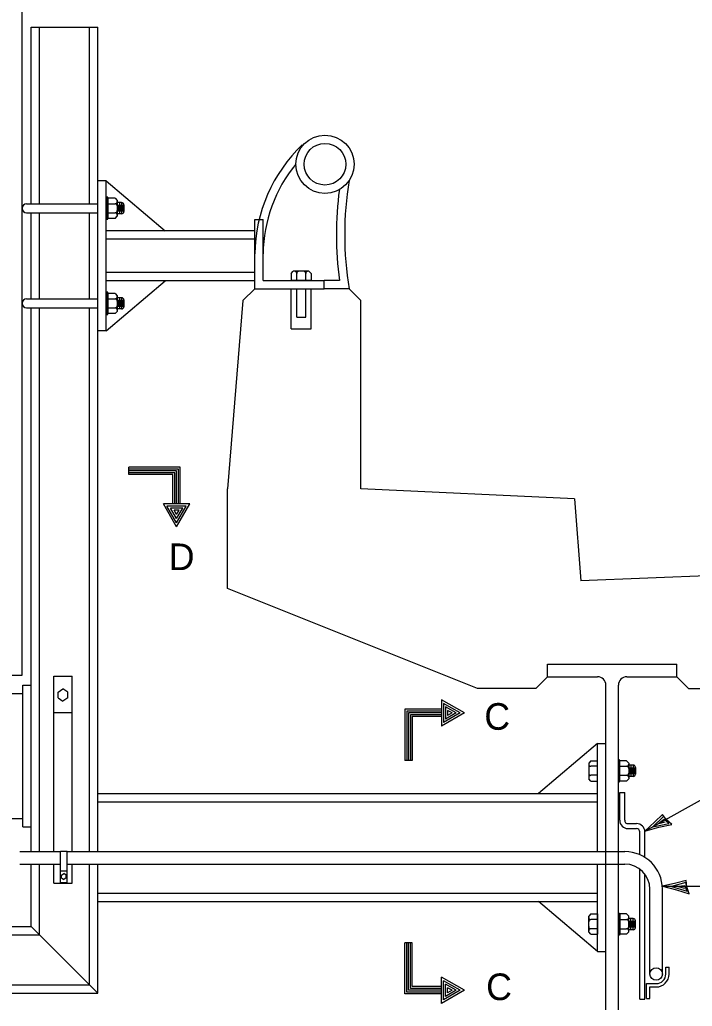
# Model space of a CAD drawing. Extents: x 2400508 to 2401188, y 421095 to 421535.
# Drawn here: x 2400828.9 to 2400889.5, y 421211.8 to 421300.7 of the extents above; entities that cross this region are included whole.
import ezdxf

# ---------------------------------------------------------------- set-up
doc = ezdxf.new("R2010")
doc.units = 0
for name, color, linetype in [('Design_EX_Roadway Dimensions', 7, 'Continuous'), ('Design_EX_Roadway Notes', 7, 'Continuous'), ('Topo_Advertising Sign', 7, 'Continuous'), ('Topo_Bridge Structures', 7, 'Continuous')]:
    doc.layers.add(name, color=color, linetype=linetype)

msp = doc.modelspace()

# ---------------------------------------------------------------- linework, layer by layer
at = {"layer": 'Design_EX_Roadway Dimensions'}
for p, q in [((2400843.391, 421260.388), (2400838.771, 421260.388)), ((2400838.771, 421259.728), (2400838.771, 421260.388)), ((2400843.227, 421260.223), (2400838.771, 421260.223)), ((2400843.061, 421260.058), (2400838.771, 421260.058)), ((2400842.895, 421259.893), (2400838.771, 421259.893)), ((2400842.731, 421259.728), (2400838.771, 421259.728)), ((2400842.731, 421257.088), (2400842.731, 421259.728)), ((2400842.895, 421257.088), (2400842.895, 421259.893)), ((2400843.061, 421257.088), (2400843.061, 421260.058)), ((2400843.227, 421257.088), (2400843.227, 421260.223)), ((2400843.391, 421257.088), (2400843.391, 421260.388)), ((2400843.061, 421255.03), (2400841.873, 421257.088)), ((2400844.249, 421257.088), (2400841.873, 421257.088)), ((2400843.061, 421255.03), (2400844.249, 421257.088)), ((2400843.061, 421255.4), (2400842.193, 421256.904)), ((2400843.93, 421256.904), (2400842.193, 421256.904)), ((2400843.061, 421255.77), (2400842.514, 421256.719)), ((2400843.608, 421256.719), (2400842.514, 421256.719)), ((2400843.061, 421256.139), (2400842.833, 421256.534)), ((2400843.289, 421256.534), (2400842.833, 421256.534)), ((2400843.061, 421255.4), (2400843.93, 421256.904)), ((2400843.061, 421255.77), (2400843.608, 421256.719)), ((2400843.061, 421256.139), (2400843.289, 421256.534)), ((2400868.968, 421238.262), (2400866.91, 421239.45)), ((2400866.91, 421239.45), (2400866.91, 421237.074)), ((2400863.61, 421238.592), (2400863.61, 421233.972)), ((2400866.91, 421238.592), (2400863.61, 421238.592)), ((2400866.91, 421238.427), (2400863.775, 421238.427)), ((2400863.775, 421238.427), (2400863.775, 421233.972)), ((2400868.598, 421238.262), (2400867.095, 421239.13)), ((2400867.095, 421239.13), (2400867.095, 421237.394)), ((2400868.229, 421238.262), (2400867.279, 421238.809)), ((2400867.279, 421238.809), (2400867.279, 421237.714)), ((2400867.859, 421238.262), (2400867.464, 421238.49)), ((2400867.464, 421238.49), (2400867.464, 421238.034)), ((2400866.91, 421238.262), (2400863.94, 421238.262)), ((2400863.94, 421238.262), (2400863.94, 421233.972)), ((2400866.91, 421238.096), (2400864.105, 421238.096)), ((2400864.105, 421238.096), (2400864.105, 421233.972)), ((2400866.91, 421237.932), (2400864.27, 421237.932)), ((2400864.27, 421237.932), (2400864.27, 421233.972)), ((2400868.968, 421238.262), (2400866.91, 421237.074)), ((2400868.598, 421238.262), (2400867.095, 421237.394)), ((2400868.229, 421238.262), (2400867.279, 421237.714)), ((2400867.859, 421238.262), (2400867.464, 421238.034)), ((2400864.27, 421233.972), (2400863.61, 421233.972)), ((2400863.61, 421212.952), (2400863.61, 421217.572)), ((2400864.27, 421217.572), (2400863.61, 421217.572)), ((2400863.775, 421213.117), (2400863.775, 421217.572)), ((2400863.94, 421213.282), (2400863.94, 421217.572)), ((2400864.105, 421213.448), (2400864.105, 421217.572)), ((2400864.27, 421213.612), (2400864.27, 421217.572)), ((2400868.968, 421213.282), (2400866.91, 421214.47)), ((2400866.91, 421212.094), (2400866.91, 421214.47)), ((2400866.91, 421213.448), (2400864.105, 421213.448)), ((2400866.91, 421213.612), (2400864.27, 421213.612)), ((2400868.598, 421213.282), (2400867.095, 421214.15)), ((2400867.095, 421212.414), (2400867.095, 421214.15)), ((2400868.229, 421213.282), (2400867.279, 421213.83)), ((2400867.279, 421212.735), (2400867.279, 421213.83)), ((2400867.859, 421213.282), (2400867.464, 421213.51)), ((2400867.464, 421213.054), (2400867.464, 421213.51)), ((2400866.91, 421212.952), (2400863.61, 421212.952)), ((2400866.91, 421213.117), (2400863.775, 421213.117)), ((2400866.91, 421213.282), (2400863.94, 421213.282)), ((2400868.968, 421213.282), (2400866.91, 421212.094)), ((2400868.598, 421213.282), (2400867.095, 421212.414)), ((2400868.229, 421213.282), (2400867.279, 421212.735)), ((2400867.859, 421213.282), (2400867.464, 421213.054))]:
    msp.add_line(p, q, dxfattribs=at)
at = {"layer": 'Design_EX_Roadway Notes'}
for p, q in [((2400885.221, 421227.63), (2400901.567, 421236.704)), ((2400886.801, 421222.65), (2400904.571, 421222.65))]:
    msp.add_line(p, q, dxfattribs=at)
for points in [[(2400887.174, 421228.65), (2400886.824, 421229.128), (2400886.134, 421228.454), (2400885.221, 421227.63), (2400886.491, 421227.975), (2400887.642, 421228.212), (2400887.174, 421228.65), (2400886.899, 421228.942), (2400885.927, 421228.018), (2400887.385, 421228.316), (2400886.957, 421228.654), (2400886.469, 421228.303), (2400887.048, 421228.444)], [(2400889.004, 421222.593), (2400888.93, 421223.182), (2400888, 421222.927), (2400886.801, 421222.65), (2400888.08, 421222.335), (2400889.201, 421221.982), (2400889.004, 421222.593), (2400888.906, 421222.982), (2400887.607, 421222.647), (2400889.027, 421222.2), (2400888.817, 421222.702), (2400888.219, 421222.633), (2400888.794, 421222.476)]]:
    msp.add_lwpolyline(points, dxfattribs=at)
at = {"layer": 'Topo_Advertising Sign'}
for p, q in [((2400829.147, 421241.654), (2400829.147, 421307.538)), ((2400829.964, 421300.021), (2400835.964, 421300.021)), ((2400829.964, 421284.13), (2400829.964, 421300.021)), ((2400830.714, 421284.13), (2400830.714, 421300.021)), ((2400835.214, 421284.13), (2400835.214, 421300.021)), ((2400835.964, 421225.772), (2400835.964, 421300.021)), ((2400836.714, 421286.188), (2400835.964, 421286.188)), ((2400836.714, 421286.188), (2400842.045, 421281.688)), ((2400836.714, 421272.688), (2400836.714, 421286.188)), ((2400836.912, 421282.8), (2400836.912, 421284.618)), ((2400837.517, 421284.618), (2400836.912, 421284.618)), ((2400837.517, 421284.618), (2400837.721, 421284.414)), ((2400829.556, 421284.13), (2400835.964, 421284.13)), ((2400836.912, 421284.13), (2400837.517, 421284.13)), ((2400837.721, 421284.414), (2400837.721, 421283.001)), ((2400838.11, 421284.229), (2400837.721, 421284.229)), ((2400837.813, 421284.027), (2400837.813, 421283.424)), ((2400837.915, 421284.229), (2400837.915, 421283.22)), ((2400838.017, 421284.027), (2400838.017, 421283.424)), ((2400838.11, 421284.229), (2400838.11, 421283.22)), ((2400838.213, 421284.027), (2400838.213, 421283.424)), ((2400838.314, 421284.027), (2400838.314, 421283.424)), ((2400829.556, 421283.313), (2400835.964, 421283.313)), ((2400829.964, 421275.564), (2400829.964, 421283.313)), ((2400830.714, 421275.564), (2400830.714, 421283.313)), ((2400835.214, 421275.564), (2400835.214, 421283.313)), ((2400836.912, 421283.313), (2400837.517, 421283.313)), ((2400837.517, 421282.8), (2400836.912, 421282.8)), ((2400837.517, 421282.8), (2400837.721, 421283.001)), ((2400838.11, 421283.22), (2400837.721, 421283.22)), ((2400837.721, 421283.112), (2400837.721, 421283.001)), ((2400850.098, 421282.707), (2400850.849, 421282.707)), ((2400850.098, 421276.461), (2400850.098, 421282.707)), ((2400850.849, 421277.211), (2400850.849, 421282.707)), ((2400850.098, 421281.688), (2400836.714, 421281.688)), ((2400853.362, 421277.853), (2400853.565, 421278.056)), ((2400853.362, 421277.853), (2400853.362, 421277.25)), ((2400854.975, 421278.056), (2400853.565, 421278.056)), ((2400853.673, 421278.056), (2400853.565, 421278.056)), ((2400853.875, 421277.25), (2400853.875, 421277.853)), ((2400854.693, 421277.25), (2400854.693, 421277.853)), ((2400855.179, 421277.853), (2400854.975, 421278.056)), ((2400855.179, 421277.853), (2400855.179, 421277.25)), ((2400850.098, 421277.188), (2400836.714, 421277.188)), ((2400836.714, 421272.688), (2400842.045, 421277.188)), ((2400850.849, 421277.211), (2400856.345, 421277.211)), ((2400853.362, 421277.25), (2400855.179, 421277.25)), ((2400854.775, 421277.25), (2400854.775, 421277.25)), ((2400856.345, 421276.461), (2400856.345, 421277.211)), ((2400836.912, 421274.233), (2400836.912, 421276.052)), ((2400837.517, 421276.052), (2400836.912, 421276.052)), ((2400837.517, 421276.052), (2400837.721, 421275.848)), ((2400837.721, 421275.848), (2400837.721, 421274.434)), ((2400838.11, 421275.663), (2400837.721, 421275.663)), ((2400837.915, 421275.663), (2400837.915, 421274.653)), ((2400838.11, 421275.663), (2400838.11, 421274.653)), ((2400850.098, 421276.461), (2400856.345, 421276.461)), ((2400829.556, 421275.564), (2400835.964, 421275.564)), ((2400829.556, 421274.746), (2400835.964, 421274.746)), ((2400829.964, 421225.772), (2400829.964, 421274.746)), ((2400830.714, 421225.772), (2400830.714, 421274.746)), ((2400835.214, 421225.772), (2400835.214, 421274.746)), ((2400836.912, 421275.564), (2400837.517, 421275.564)), ((2400836.912, 421274.746), (2400837.517, 421274.746)), ((2400837.813, 421275.46), (2400837.813, 421274.857)), ((2400838.017, 421275.46), (2400838.017, 421274.857)), ((2400838.213, 421275.46), (2400838.213, 421274.857)), ((2400838.314, 421275.46), (2400838.314, 421274.857)), ((2400837.517, 421274.233), (2400836.912, 421274.233)), ((2400837.517, 421274.233), (2400837.721, 421274.434)), ((2400838.11, 421274.653), (2400837.721, 421274.653)), ((2400837.721, 421274.545), (2400837.721, 421274.434)), ((2400836.714, 421272.688), (2400835.964, 421272.688)), ((2400828.091, 421241.654), (2400829.147, 421241.654)), ((2400831.993, 421241.572), (2400833.643, 421241.572)), ((2400831.993, 421225.772), (2400831.993, 421241.572)), ((2400833.643, 421225.772), (2400833.643, 421241.572)), ((2400829.214, 421228.021), (2400829.214, 421240.772)), ((2400829.214, 421240.772), (2400829.964, 421240.772)), ((2400832.385, 421240.137), (2400832.821, 421240.429)), ((2400832.385, 421239.633), (2400832.385, 421240.137)), ((2400833.258, 421240.137), (2400832.821, 421240.429)), ((2400833.258, 421239.633), (2400833.258, 421240.137)), ((2400823.214, 421240.021), (2400829.214, 421240.021)), ((2400832.385, 421239.633), (2400832.821, 421239.339)), ((2400833.258, 421239.633), (2400832.821, 421239.339)), ((2400831.993, 421238.305), (2400833.643, 421238.305)), ((2400880.964, 421235.521), (2400875.633, 421231.021)), ((2400880.964, 421235.521), (2400881.714, 421235.521)), ((2400880.964, 421225.772), (2400880.964, 421235.521)), ((2400880.365, 421233.949), (2400880.163, 421233.745)), ((2400880.365, 421233.949), (2400880.969, 421233.949)), ((2400880.969, 421232.133), (2400880.969, 421233.949)), ((2400882.969, 421232.133), (2400882.969, 421233.951)), ((2400883.574, 421233.951), (2400882.969, 421233.951)), ((2400883.574, 421233.951), (2400883.778, 421233.747)), ((2400880.163, 421233.745), (2400880.163, 421232.336)), ((2400880.969, 421233.464), (2400880.365, 421233.464)), ((2400880.969, 421233.546), (2400880.969, 421233.546)), ((2400882.969, 421233.464), (2400883.574, 421233.464)), ((2400883.778, 421233.747), (2400883.778, 421232.334)), ((2400884.168, 421233.562), (2400883.778, 421233.562)), ((2400883.871, 421233.36), (2400883.871, 421232.757)), ((2400883.973, 421233.562), (2400883.973, 421232.553)), ((2400884.075, 421233.36), (2400884.075, 421232.757)), ((2400884.168, 421233.562), (2400884.168, 421232.553)), ((2400884.27, 421233.36), (2400884.27, 421232.757)), ((2400884.372, 421233.36), (2400884.372, 421232.757)), ((2400880.163, 421232.444), (2400880.163, 421232.336)), ((2400880.365, 421232.133), (2400880.163, 421232.336)), ((2400880.969, 421232.646), (2400880.365, 421232.646)), ((2400880.365, 421232.133), (2400880.969, 421232.133)), ((2400882.969, 421232.646), (2400883.574, 421232.646)), ((2400883.574, 421232.133), (2400882.969, 421232.133)), ((2400883.574, 421232.133), (2400883.778, 421232.334)), ((2400884.168, 421232.553), (2400883.778, 421232.553)), ((2400883.778, 421232.445), (2400883.778, 421232.334)), ((2400835.964, 421231.021), (2400880.964, 421231.021)), ((2400882.953, 421228.594), (2400882.953, 421231.112)), ((2400882.953, 421231.112), (2400883.403, 421231.112)), ((2400883.403, 421228.594), (2400883.403, 421231.112)), ((2400835.964, 421230.272), (2400880.964, 421230.272)), ((2400823.214, 421228.772), (2400829.214, 421228.772)), ((2400829.214, 421228.021), (2400829.964, 421228.021)), ((2400883.703, 421228.294), (2400884.475, 421228.294)), ((2400883.703, 421227.844), (2400884.475, 421227.844)), ((2400884.775, 421225.489), (2400884.775, 421227.544)), ((2400885.225, 421225.251), (2400885.225, 421227.544)), ((2400828.937, 421225.772), (2400832.601, 421225.772)), ((2400832.601, 421225.825), (2400833.201, 421225.825)), ((2400832.601, 421223.001), (2400832.601, 421225.825)), ((2400833.201, 421223.001), (2400833.201, 421225.825)), ((2400833.201, 421225.772), (2400883.425, 421225.772)), ((2400828.937, 421224.646), (2400832.601, 421224.646)), ((2400829.964, 421219.021), (2400829.964, 421224.646)), ((2400830.714, 421218.272), (2400830.714, 421224.646)), ((2400831.993, 421222.947), (2400831.993, 421224.646)), ((2400833.201, 421224.646), (2400883.425, 421224.646)), ((2400833.643, 421222.947), (2400833.643, 421224.646)), ((2400835.214, 421213.772), (2400835.214, 421224.646)), ((2400835.964, 421213.021), (2400835.964, 421224.646)), ((2400880.964, 421216.772), (2400880.964, 421224.646)), ((2400884.775, 421212.486), (2400884.775, 421224.196)), ((2400832.601, 421224.045), (2400833.201, 421224.045)), ((2400832.685, 421223.665), (2400832.907, 421223.814)), ((2400832.685, 421223.408), (2400832.685, 421223.665)), ((2400832.685, 421223.408), (2400832.907, 421223.257)), ((2400833.13, 421223.665), (2400832.907, 421223.814)), ((2400833.13, 421223.408), (2400832.907, 421223.257)), ((2400833.13, 421223.408), (2400833.13, 421223.665)), ((2400885.225, 421212.486), (2400885.225, 421223.746)), ((2400831.993, 421222.947), (2400833.643, 421222.947)), ((2400832.601, 421223.001), (2400833.201, 421223.001)), ((2400885.675, 421214.746), (2400885.675, 421222.396)), ((2400886.801, 421214.746), (2400886.801, 421222.396)), ((2400835.964, 421222.021), (2400880.964, 421222.021)), ((2400835.964, 421221.272), (2400880.964, 421221.272)), ((2400880.964, 421216.772), (2400875.633, 421221.272)), ((2400880.365, 421220.16), (2400880.163, 421219.957)), ((2400880.163, 421218.548), (2400880.163, 421219.957)), ((2400880.163, 421219.849), (2400880.163, 421219.957)), ((2400880.365, 421220.16), (2400880.969, 421220.16)), ((2400880.969, 421219.647), (2400880.365, 421219.647)), ((2400880.969, 421220.16), (2400880.969, 421218.344)), ((2400883.574, 421220.16), (2400882.969, 421220.16)), ((2400882.969, 421220.16), (2400882.969, 421218.342)), ((2400882.969, 421219.647), (2400883.574, 421219.647)), ((2400883.574, 421220.16), (2400883.778, 421219.959)), ((2400883.778, 421218.546), (2400883.778, 421219.959)), ((2400883.778, 421219.848), (2400883.778, 421219.959)), ((2400884.168, 421219.74), (2400883.778, 421219.74)), ((2400883.973, 421218.73), (2400883.973, 421219.74)), ((2400884.168, 421218.73), (2400884.168, 421219.74)), ((2400774.464, 421219.021), (2400829.964, 421219.021)), ((2400829.964, 421219.021), (2400835.964, 421213.021)), ((2400880.969, 421218.829), (2400880.365, 421218.829)), ((2400880.969, 421218.747), (2400880.969, 421218.747)), ((2400882.969, 421218.829), (2400883.574, 421218.829)), ((2400883.871, 421218.933), (2400883.871, 421219.536)), ((2400884.075, 421218.933), (2400884.075, 421219.536)), ((2400884.27, 421218.933), (2400884.27, 421219.536)), ((2400884.372, 421218.933), (2400884.372, 421219.536)), ((2400774.464, 421218.272), (2400830.714, 421218.272)), ((2400880.365, 421218.344), (2400880.163, 421218.548)), ((2400880.365, 421218.344), (2400880.969, 421218.344)), ((2400883.574, 421218.342), (2400882.969, 421218.342)), ((2400883.574, 421218.342), (2400883.778, 421218.546)), ((2400884.168, 421218.73), (2400883.778, 421218.73)), ((2400880.964, 421216.772), (2400881.714, 421216.772)), ((2400887.101, 421214.746), (2400887.101, 421215.364)), ((2400887.101, 421215.364), (2400887.401, 421215.364)), ((2400887.401, 421214.746), (2400887.401, 421215.364)), ((2400774.464, 421213.772), (2400835.214, 421213.772)), ((2400885.383, 421212.54), (2400885.383, 421213.884)), ((2400885.383, 421213.884), (2400886.238, 421213.884)), ((2400885.683, 421212.54), (2400885.683, 421213.584)), ((2400885.683, 421213.584), (2400886.238, 421213.584)), ((2400774.464, 421213.021), (2400835.964, 421213.021)), ((2400885.383, 421212.54), (2400885.683, 421212.54)), ((2400884.775, 421212.486), (2400885.225, 421212.486))]:
    msp.add_line(p, q, dxfattribs=at)
for points in [[(2400836.781, 421282.734), (2400836.869, 421282.734), (2400836.869, 421284.72), (2400836.781, 421284.72)], [(2400836.781, 421274.168), (2400836.869, 421274.168), (2400836.869, 421276.153), (2400836.781, 421276.153)], [(2400882.839, 421232.067), (2400882.926, 421232.067), (2400882.926, 421234.053), (2400882.839, 421234.053)], [(2400882.839, 421220.226), (2400882.926, 421220.226), (2400882.926, 421218.24), (2400882.839, 421218.24)]]:
    msp.add_lwpolyline(points, close=True, dxfattribs=at)
msp.add_circle((2400886.238, 421214.746), 0.562, dxfattribs=at)
for centre, radius, start, end in [((2400829.556, 421283.721), 0.409, 89.99981, 269.99954), ((2400837.518, 421284.332), 0.202, 270, 0), ((2400837.518, 421283.928), 0.202, 0.00001, 90), ((2400838.11, 421284.027), 0.202, 359.99999, 89.99999), ((2400837.518, 421283.515), 0.202, 270, 0), ((2400837.518, 421283.111), 0.202, 0.00001, 90), ((2400838.11, 421283.422), 0.202, 269.99999, 359.99999), ((2400853.673, 421277.854), 0.202, 360, 89.99999), ((2400854.077, 421277.854), 0.202, 90, 180), ((2400854.49, 421277.854), 0.202, 360, 89.99999), ((2400854.894, 421277.854), 0.202, 90, 180), ((2400837.518, 421275.765), 0.202, 270, 0), ((2400838.11, 421275.46), 0.202, 359.99999, 89.99999), ((2400829.556, 421275.155), 0.409, 89.99981, 269.99954), ((2400837.518, 421275.361), 0.202, 0.00001, 90), ((2400837.518, 421274.948), 0.202, 270, 0), ((2400837.518, 421274.545), 0.202, 0.00001, 90), ((2400838.11, 421274.855), 0.202, 269.99999, 359.99999), ((2400880.364, 421233.664), 0.202, 180, 270), ((2400880.364, 421233.26), 0.202, 90, 179.99999), ((2400883.575, 421233.665), 0.202, 270, 0), ((2400883.575, 421233.261), 0.202, 0.00001, 90), ((2400884.168, 421233.36), 0.202, 359.99999, 89.99999), ((2400880.364, 421232.847), 0.202, 180, 270), ((2400880.364, 421232.443), 0.202, 90, 179.99999), ((2400883.575, 421232.848), 0.202, 270, 0), ((2400883.575, 421232.444), 0.202, 0.00001, 90), ((2400884.168, 421232.755), 0.202, 269.99999, 359.99999), ((2400883.703, 421228.594), 0.75, 180, 270), ((2400883.703, 421228.594), 0.3, 180, 270), ((2400884.475, 421227.544), 0.75, 0, 90), ((2400884.475, 421227.544), 0.3, 0, 90), ((2400883.425, 421222.396), 3.375, 0, 90), ((2400883.425, 421222.396), 2.25, 0, 90), ((2400880.364, 421219.849), 0.202, 180.00001, 270), ((2400880.364, 421219.445), 0.202, 90, 180), ((2400883.575, 421219.848), 0.202, 270, 359.99999), ((2400883.575, 421219.445), 0.202, 0, 90), ((2400884.168, 421219.538), 0.202, 0.00001, 90.00001), ((2400880.364, 421219.032), 0.202, 180.00001, 270), ((2400880.364, 421218.628), 0.202, 90, 180), ((2400883.575, 421219.031), 0.202, 270, 359.99999), ((2400883.575, 421218.628), 0.202, 0, 90), ((2400884.168, 421218.932), 0.202, 270.00001, 0.00001), ((2400886.238, 421214.746), 0.863, 270.00019, 0.00065), ((2400886.238, 421214.746), 1.163, 270.00019, 0.00002)]:
    msp.add_arc(centre, radius, start, end, dxfattribs=at)
at = {"layer": 'Topo_Bridge Structures'}
for p, q in [((2400850.178, 421280.938), (2400836.714, 421280.938)), ((2400850.098, 421277.938), (2400836.714, 421277.938)), ((2400857.721, 421277.211), (2400856.345, 421277.211)), ((2400849.038, 421275.4), (2400850.098, 421276.461)), ((2400853.362, 421272.872), (2400853.362, 421276.461)), ((2400853.875, 421273.902), (2400853.875, 421276.461)), ((2400854.693, 421273.902), (2400854.693, 421276.461)), ((2400855.179, 421272.872), (2400855.179, 421276.461)), ((2400858.593, 421276.461), (2400856.345, 421276.461)), ((2400859.653, 421275.4), (2400858.593, 421276.461)), ((2400849.038, 421275.4), (2400847.653, 421258.461)), ((2400859.653, 421258.461), (2400859.653, 421275.4)), ((2400853.875, 421273.902), (2400854.693, 421273.902)), ((2400853.362, 421272.872), (2400855.179, 421272.872)), ((2400847.653, 421249.461), (2400847.653, 421258.461)), ((2400878.873, 421257.543), (2400859.653, 421258.461)), ((2400878.873, 421257.543), (2400879.443, 421250.154)), ((2400899.649, 421250.961), (2400879.443, 421250.154)), ((2400870.153, 421240.461), (2400847.653, 421249.461)), ((2400876.464, 421242.646), (2400888.089, 421242.646)), ((2400876.464, 421241.521), (2400876.464, 421242.646)), ((2400888.089, 421241.521), (2400888.089, 421242.646)), ((2400875.403, 421240.461), (2400876.464, 421241.521)), ((2400876.464, 421241.521), (2400880.964, 421241.521)), ((2400883.589, 421241.521), (2400888.089, 421241.521)), ((2400889.149, 421240.461), (2400888.089, 421241.521)), ((2400875.403, 421240.461), (2400870.153, 421240.461)), ((2400881.714, 421211.521), (2400881.714, 421240.772)), ((2400882.839, 421211.521), (2400882.839, 421240.772)), ((2400889.149, 421240.461), (2400894.399, 421240.461))]:
    msp.add_line(p, q, dxfattribs=at)
for radius in [2.625, 1.875]:
    msp.add_circle((2400856.419, 421287.688), radius, dxfattribs=at)
for centre, radius, start, end in [((2400863.868, 421279.456), 13.771, 133.54668, 179.28651), ((2400863.868, 421279.456), 13.021, 140.6842, 179.28651), ((2400888.109, 421281.331), 30.665, 172.36431, 187.72185), ((2400888.109, 421281.331), 29.915, 170.59181, 189.36966), ((2400880.964, 421240.771), 0.75, 0, 90), ((2400883.589, 421240.771), 0.75, 90, 180)]:
    msp.add_arc(centre, radius, start, end, dxfattribs=at)

# ---------------------------------------------------------------- texts
at = {"layer": 'Design_EX_Roadway Dimensions'}
for s, p in [('D', (2400842.357, 421251.129)), ('C', (2400870.768, 421236.747)), ('C', (2400870.932, 421212.398))]:
    msp.add_text(s, height=2.4, dxfattribs=at).set_placement(p)

doc.saveas('drawing.dxf')
